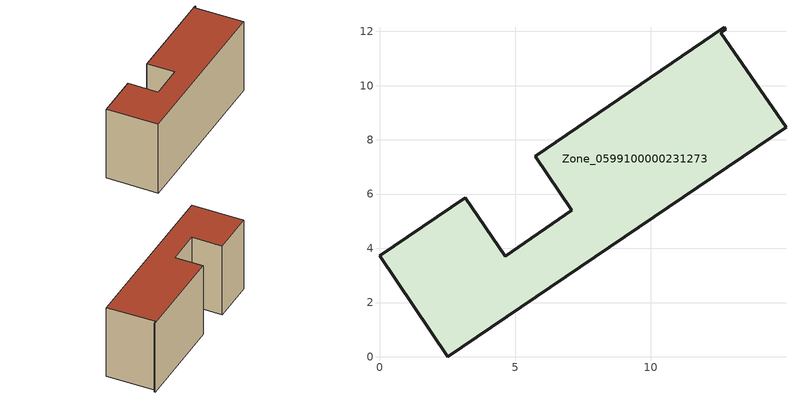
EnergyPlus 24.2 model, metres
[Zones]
Zone_0599100000231273
 floor ground (C_G): 5.74,7.4 12.72,12.15 12.77,12.08 12.59,11.95 14.99,8.46 2.52,0 0,3.73 3.16,5.87 4.63,3.71 7.09,5.41 z0
 wall outside (C_F): 12.59,11.95 12.77,12.08 12.72,12.15 5.74,7.4 7.09,5.41 4.63,3.71 3.16,5.87 0,3.73 2.52,0 14.99,8.46 12.59,11.95 z0:6.57
 roof outside (C_R): 0,3.73 2.52,0 14.99,8.46 12.59,11.95 12.77,12.08 12.72,12.15 5.74,7.4 7.09,5.41 4.63,3.71 3.16,5.87 z6.57
[BUILDING]
Pand.0599100000231273: North Axis=0; Terrain=City; Loads Convergence Tolerance Value=0.04; Temperature Convergence Tolerance Value=0.4; Solar Distribution=FullExterior; Maximum Number of Warmup Days=25; Minimum Number of Warmup Days=1
[Site:Location]
Rotterdam.The.Hague.AP_ZH_NLD Design_Conditions: Latitude=51.96; Longitude=4.45; Time Zone=1; Elevation=-4.5
[SITE:GROUNDTEMPERATURE:BUILDINGSURFACE]
18, 18, 18, 18, 18, 18, 18, 18, 18, 18, 18, 18
[MATERIAL] Thermal Absorptance=0.9; Solar Absorptance=0.7; Visible Absorptance=0.7
Name | Roughness | Thickness | Conductivity | Density | Specific Heat
G.TI.1946 | MediumSmooth | 0.15 | 1 | 540 | 1210
F.TI.1946 | Rough | 0.3 | 0.857143 | 1920 | 840
R.TI.1946 | MediumRough | 0.2 | 0.1 | 1500 | 1000
[CONSTRUCTION]
C_G: G.TI.1946
C_F: F.TI.1946
C_R: R.TI.1946
[ZONE]
Zone_0599100000231273: Type=1; Multiplier=1; Ceiling Height=Autocalculate; Volume=Autocalculate; Floor Area=autocalculate; Part of Total Floor Area=Yes
[ZONEINFILTRATION:DESIGNFLOWRATE]
Infil_Zone_0599100000231273: Zone or ZoneList or Space or SpaceList=Zone_0599100000231273; Schedule=AlwaysOn; Design Flow Rate Calculation Method=Flow/Area; Flow Rate per Floor Area=0.003; Constant Term Coefficient=1; Temperature Term Coefficient=0; Velocity Term Coefficient=0; Velocity Squared Term Coefficient=0
[HVACTEMPLATE:ZONE:IDEALLOADSAIRSYSTEM]
Zone_0599100000231273: Maximum Heating Supply Air Temperature=50; Minimum Cooling Supply Air Temperature=13; Maximum Heating Supply Air Humidity Ratio=0.0156; Minimum Cooling Supply Air Humidity Ratio=0.0077; Heating Limit=NoLimit; Cooling Limit=NoLimit; Dehumidification Control Type=ConstantSensibleHeatRatio; Cooling Sensible Heat Ratio=0.7; Dehumidification Setpoint=60; Humidification Control Type=None; Humidification Setpoint=30; Outdoor Air Method=None; Outdoor Air Flow Rate per Person=0.00944; Outdoor Air Flow Rate per Zone Floor Area=0; Outdoor Air Flow Rate per Zone=0; Demand Controlled Ventilation Type=None; Outdoor Air Economizer Type=NoEconomizer; Heat Recovery Type=None; Sensible Heat Recovery Effectiveness=0.7; Latent Heat Recovery Effectiveness=0.65
[ZONECONTROL:THERMOSTAT]
ThermostatControl_Zone_0599100000231273: Zone or ZoneList=Zone_0599100000231273; Control Type Schedule=DualSetpointControlType; Control 1=Thermostat_Zone_0599100000231273; Temperature Difference Between Cutout And Setpoint=0
[THERMOSTATSETPOINT:DUALSETPOINT]
Thermostat_Zone_0599100000231273: Heating Setpoint Temperature Schedule=HeatingSetpoint_Zone_0599100000231273; Cooling Setpoint Temperature Schedule=CoolingSetpoint_Zone_0599100000231273
[SCHEDULE:COMPACT]
HeatingSetpoint_Zone_0599100000231273: Through: 12/31, For: AllDays, Until: 24:00, 21
CoolingSetpoint_Zone_0599100000231273: Through: 12/31, For: AllDays, Until: 24:00, 24
DualSetpointControlType: Through: 12/31, For: AllDays, Until: 24:00, 4
AlwaysOn: Through: 12/31, For: AllDays, Until: 24:00, 1
